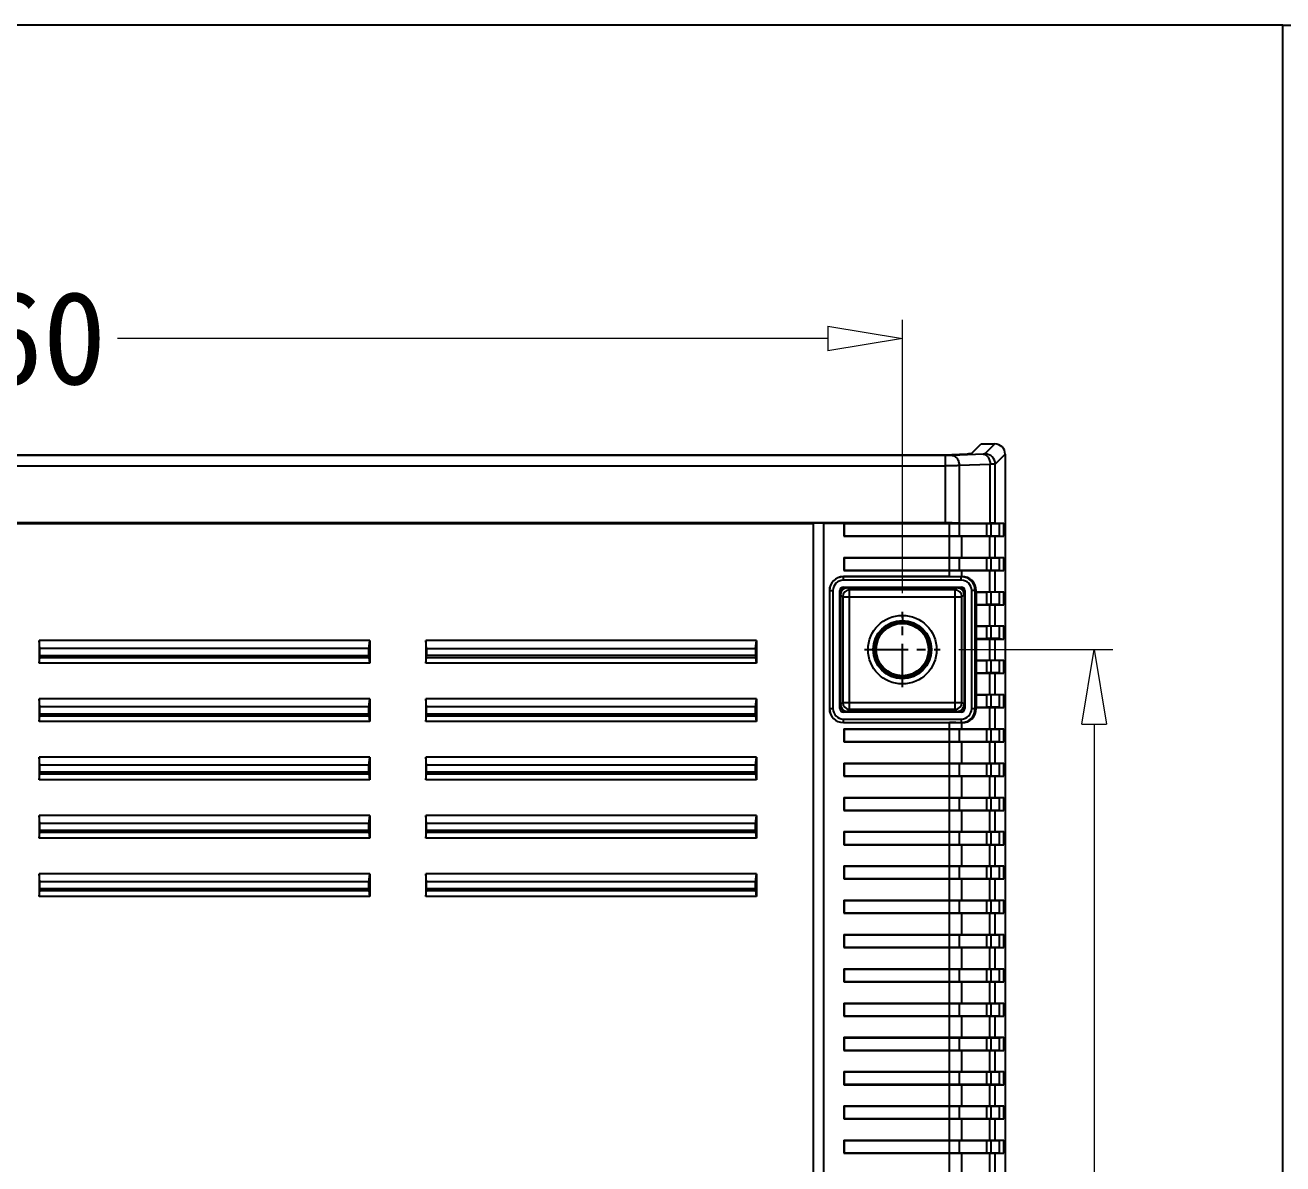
# Model space of a CAD drawing. Header units: millimetres. Extents: x 10368 to 13229, y -13270 to -11269.
# Drawn here: x 10892 to 11075.4, y -11435.5 to -11269.4 of the extents above; entities that cross this region are included whole.
import ezdxf

# ---------------------------------------------------------------- set-up
doc = ezdxf.new("R2010")
doc.units = ezdxf.units.MM
doc.linetypes.add('CENTER', pattern=[50.8, 31.75, -6.35, 6.35, -6.35])
doc.layers.add('dim', color=3, linetype='Continuous', lineweight=9)
doc.styles.add('FFS', font='simfang.ttf')
doc.dimstyles.new('YanXiu', dxfattribs={"dimtxt": 2.5, "dimasz": 2.2, "dimexe": 0.66, "dimexo": 0.66, "dimgap": 0.66, "dimtad": 0, "dimzin": 1, "dimdsep": 46, "dimtxsty": 'FFS', "dimcen": 0, "dimclrd": 256, "dimclre": 131, "dimclrt": 42, "dimazin": 0, "dimtfac": 1, "dimtofl": 0, "dimtmove": 0, "dimatfit": 3, "dimfxl": 0, "dimlwd": 5, "dimlwe": 5, "dimarcsym": 0})

# ---------------------------------------------------------------- blocks, each defined once
blk = doc.blocks.new('_ClosedBlank')
at = {"color": 0, "linetype": 'ByBlock', "lineweight": -2}
for p, q in [((-1, 0.167), (0, 0)), ((-1, 0.167), (-1, -0.167)), ((0, 0), (-1, -0.167))]:
    blk.add_line(p, q, dxfattribs=at)
blk = doc.blocks.new('*D36')
at = {"layer": 'Defpoints', "color": 0}
for p in [(-55.5, 939.86), (-315.5, 899.98), (-55.5, 899.98)]:
    blk.add_point(p, dxfattribs=at)
at = {"layer": 'dim', "color": 131, "lineweight": 5}
for p, q in [((-315.5, 902.7), (-315.5, 942.58)), ((-55.5, 902.7), (-55.5, 942.58))]:
    blk.add_line(p, q, dxfattribs=at)
at = {"layer": 'dim', "lineweight": 5}
for p, q in [((-304.62, 939.86), (-201.05, 939.86)), ((-66.38, 939.86), (-169.96, 939.86))]:
    blk.add_line(p, q, dxfattribs=at)
at = {"layer": 'dim', "lineweight": 5, "xscale": 10.88, "yscale": 10.88, "zscale": 10.88, "rotation": 180}
blk.add_blockref('_ClosedBlank', (-315.5, 939.86), dxfattribs=at)
at = {"layer": 'dim', "lineweight": 5, "xscale": 10.88, "yscale": 10.88, "zscale": 10.88}
blk.add_blockref('_ClosedBlank', (-55.5, 939.86), dxfattribs=at)
at = {"layer": 'dim', "color": 42, "insert": (-185.5, 939.86), "char_height": 13.6, "attachment_point": 5, "style": 'FFS'}
blk.add_mtext('260', dxfattribs=at)
blk = doc.blocks.new('*D37')
at = {"layer": 'Defpoints', "color": 0}
for p in [(-50, 894.48), (-50.19, 694.48), (-27.52, 694.48)]:
    blk.add_point(p, dxfattribs=at)
at = {"layer": 'dim', "color": 131, "lineweight": 5}
for p, q in [((-47.28, 894.48), (-24.8, 894.48)), ((-47.47, 694.48), (-24.8, 694.48))]:
    blk.add_line(p, q, dxfattribs=at)
at = {"layer": 'dim', "lineweight": 5}
for p, q in [((-27.52, 883.6), (-27.52, 810.03)), ((-27.52, 705.36), (-27.52, 778.94))]:
    blk.add_line(p, q, dxfattribs=at)
at = {"layer": 'dim', "lineweight": 5, "xscale": 10.88, "yscale": 10.88, "zscale": 10.88}
for p, rotation in [((-27.52, 894.48), 90), ((-27.52, 694.48), 270)]:
    blk.add_blockref('_ClosedBlank', p, dxfattribs=dict(at, rotation=rotation))
at = {"layer": 'dim', "color": 42, "insert": (-27.52, 794.48), "char_height": 13.6, "attachment_point": 5, "rotation": 90, "style": 'FFS'}
blk.add_mtext('200', dxfattribs=at)
blk = doc.blocks.new('u58')
at = {"color": 7, "linetype": 'Continuous'}
for p, q in [((-49.273, 937.473), (-321.731, 937.473)), ((-320.167, 937.563), (-50.836, 937.563)), ((-49.452, 937.587), (-45.981, 937.732)), ((-49.273, 937.473), (-49.273, 927.644)), ((-43.728, 937.68), (-48.235, 937.491)), ((-45.364, 937.792), (-43.999, 939.157)), ((-43.999, 939.157), (-42, 939.157)), ((-42, 939.157), (-43.451, 937.706)), ((-40.502, 937.658), (-41.952, 936.208)), ((-40.502, 937.658), (-40.502, 680.655)), ((-321.731, 935.974), (-49.273, 935.974)), ((-42.692, 936.181), (-47.198, 935.993)), ((-47.198, 935.993), (-47.198, 927.608)), ((-42.69, 927.604), (-42.692, 936.181)), ((-41.952, 927.609), (-41.952, 936.208)), ((-49.273, 927.644), (-321.731, 927.644)), ((-302.502, 927.557), (-68.502, 927.557)), ((-67.002, 927.609), (-68.502, 927.557)), ((-68.502, 927.557), (-68.502, 690.757)), ((-67.002, 927.609), (-64.054, 927.609)), ((-67.002, 927.609), (-67.002, 690.704)), ((-64.002, 927.557), (-64.054, 927.609)), ((-64.054, 927.609), (-64.054, 925.704)), ((-64.002, 927.557), (-64.002, 925.757)), ((-64.002, 927.557), (-41.32, 927.557)), ((-48.608, 920.704), (-48.608, 927.638)), ((-47.225, 927.557), (-46.851, 927.604)), ((-47.225, 927.557), (-47.225, 925.757)), ((-46.851, 927.604), (-42.793, 927.604)), ((-43.167, 927.557), (-42.793, 927.604)), ((-43.167, 925.757), (-43.167, 927.557)), ((-41.952, 927.609), (-42.69, 927.604)), ((-42.551, 927.557), (-41.953, 927.609)), ((-42.551, 925.757), (-42.551, 927.557)), ((-41.952, 927.609), (-40.72, 927.609)), ((-41.32, 927.557), (-40.72, 927.609)), ((-41.32, 925.757), (-41.32, 927.557)), ((-40.72, 925.704), (-40.72, 927.609)), ((-64.002, 925.757), (-64.054, 925.704)), ((-64.054, 925.704), (-42.752, 925.704)), ((-64.002, 925.757), (-41.32, 925.757)), ((-47.225, 925.757), (-46.81, 925.704)), ((-46.81, 922.609), (-46.81, 925.704)), ((-43.167, 925.757), (-42.752, 925.704)), ((-42.752, 922.609), (-42.752, 925.704)), ((-42.752, 925.704), (-41.952, 925.704)), ((-42.551, 925.757), (-41.953, 925.704)), ((-41.953, 922.609), (-41.953, 925.704)), ((-41.953, 925.704), (-40.72, 925.704)), ((-41.32, 925.757), (-40.72, 925.704)), ((-64.054, 922.609), (-64.002, 922.557)), ((-64.054, 922.609), (-64.054, 920.704)), ((-64.054, 922.609), (-42.752, 922.609)), ((-64.002, 922.557), (-64.002, 920.757)), ((-64.002, 922.557), (-41.32, 922.557)), ((-46.81, 922.609), (-47.225, 922.557)), ((-47.225, 922.557), (-47.225, 920.757)), ((-42.752, 922.609), (-43.167, 922.557)), ((-43.167, 920.757), (-43.167, 922.557)), ((-42.752, 922.609), (-41.952, 922.609)), ((-41.953, 922.609), (-42.551, 922.557)), ((-42.551, 920.757), (-42.551, 922.557)), ((-41.953, 922.609), (-40.72, 922.609)), ((-41.32, 922.557), (-40.72, 922.609)), ((-41.32, 920.757), (-41.32, 922.557)), ((-40.72, 920.704), (-40.72, 922.609)), ((-64.102, 919.282), (-64.102, 919.799)), ((-48.608, 919.799), (-64.102, 919.799)), ((-46.902, 919.782), (-64.102, 919.782)), ((-46.902, 919.282), (-64.102, 919.282)), ((-64.002, 920.757), (-64.054, 920.704)), ((-64.054, 920.704), (-42.752, 920.704)), ((-64.002, 920.757), (-41.32, 920.757)), ((-48.608, 919.799), (-48.608, 920.704)), ((-47.225, 920.757), (-46.81, 920.704)), ((-46.902, 919.282), (-46.902, 919.832)), ((-46.81, 919.834), (-46.81, 920.704)), ((-43.167, 920.757), (-42.752, 920.704)), ((-42.752, 917.609), (-42.752, 920.704)), ((-42.752, 920.704), (-41.952, 920.704)), ((-42.551, 920.757), (-41.953, 920.704)), ((-41.953, 917.609), (-41.953, 920.704)), ((-41.953, 920.704), (-40.72, 920.704)), ((-41.32, 920.757), (-40.72, 920.704)), ((-66.144, 917.757), (-66.144, 900.557)), ((-66.144, 917.757), (-65.627, 917.757)), ((-66.127, 917.757), (-66.127, 900.557)), ((-65.627, 917.757), (-65.627, 900.557)), ((-64.602, 900.557), (-64.602, 917.757)), ((-64.602, 917.757), (-64.536, 917.757)), ((-64.536, 917.757), (-64.536, 900.557)), ((-64.102, 918.191), (-64.102, 918.257)), ((-64.102, 918.257), (-46.902, 918.257)), ((-46.902, 918.191), (-64.102, 918.191)), ((-63.203, 917.857), (-63.518, 918.172)), ((-63.518, 918.172), (-47.486, 918.172)), ((-63.203, 900.456), (-63.203, 917.857)), ((-47.801, 917.857), (-63.203, 917.857)), ((-47.801, 917.857), (-47.486, 918.172)), ((-47.801, 900.456), (-47.801, 917.857)), ((-46.902, 918.257), (-46.902, 918.191)), ((-46.467, 917.757), (-46.467, 900.557)), ((-46.402, 917.757), (-46.467, 917.757)), ((-46.402, 917.757), (-46.402, 900.557)), ((-45.376, 900.557), (-45.376, 917.757)), ((-44.717, 917.757), (-45.376, 917.757)), ((-44.877, 900.557), (-44.877, 917.757)), ((-44.717, 917.609), (-44.717, 917.757)), ((-44.717, 917.609), (-44.671, 917.557)), ((-44.717, 917.609), (-42.752, 917.609)), ((-44.671, 915.757), (-44.671, 917.557)), ((-44.671, 917.557), (-43.167, 917.557)), ((-42.752, 917.609), (-43.167, 917.557)), ((-43.167, 915.757), (-43.167, 917.557)), ((-41.32, 917.557), (-43.167, 917.557)), ((-42.752, 917.609), (-41.952, 917.609)), ((-41.953, 917.609), (-42.551, 917.557)), ((-42.551, 915.757), (-42.551, 917.557)), ((-41.953, 917.609), (-40.72, 917.609)), ((-41.32, 917.557), (-40.72, 917.609)), ((-41.32, 915.757), (-41.32, 917.557)), ((-40.72, 915.704), (-40.72, 917.609)), ((-64.202, 916.858), (-64.517, 917.172)), ((-64.517, 901.141), (-64.517, 917.172)), ((-64.202, 916.858), (-64.202, 901.456)), ((-64.202, 916.858), (-46.801, 916.858)), ((-46.801, 916.858), (-46.486, 917.172)), ((-46.801, 901.456), (-46.801, 916.858)), ((-46.486, 917.172), (-46.486, 901.141)), ((-44.671, 915.757), (-44.717, 915.704)), ((-44.717, 915.704), (-44.717, 912.609)), ((-44.717, 915.704), (-42.752, 915.704)), ((-44.671, 915.757), (-43.167, 915.757)), ((-43.167, 915.757), (-42.752, 915.704)), ((-41.32, 915.757), (-43.167, 915.757)), ((-42.752, 912.609), (-42.752, 915.704)), ((-42.752, 915.704), (-41.952, 915.704)), ((-42.551, 915.757), (-41.953, 915.704)), ((-41.953, 912.609), (-41.953, 915.704)), ((-41.953, 915.704), (-40.72, 915.704)), ((-41.32, 915.757), (-40.72, 915.704)), ((-55.502, 914.157), (-55.502, 913.407)), ((-44.717, 912.609), (-44.671, 912.557)), ((-44.717, 912.609), (-42.752, 912.609)), ((-44.671, 910.757), (-44.671, 912.557)), ((-44.671, 912.557), (-43.167, 912.557)), ((-42.752, 912.609), (-43.167, 912.557)), ((-43.167, 910.757), (-43.167, 912.557)), ((-41.32, 912.557), (-43.167, 912.557)), ((-42.752, 912.609), (-41.952, 912.609)), ((-41.953, 912.609), (-42.551, 912.557)), ((-42.551, 910.757), (-42.551, 912.557)), ((-41.953, 912.609), (-40.72, 912.609)), ((-41.32, 912.557), (-40.72, 912.609)), ((-41.32, 910.757), (-41.32, 912.557)), ((-40.72, 910.704), (-40.72, 912.609)), ((-133.197, 910.466), (-181.407, 910.466)), ((-181.407, 910.466), (-181.407, 907.157)), ((-181.302, 909.311), (-181.407, 910.466)), ((-133.302, 909.311), (-133.197, 910.466)), ((-133.197, 910.466), (-133.197, 907.157)), ((-76.797, 910.466), (-125.007, 910.466)), ((-124.902, 909.311), (-125.007, 910.466)), ((-125.007, 910.466), (-125.007, 907.157)), ((-76.902, 909.311), (-76.797, 910.466)), ((-76.797, 910.466), (-76.797, 907.157)), ((-44.671, 910.757), (-44.717, 910.704)), ((-44.717, 910.704), (-44.717, 907.609)), ((-44.717, 910.704), (-42.752, 910.704)), ((-44.671, 910.757), (-43.167, 910.757)), ((-43.167, 910.757), (-42.752, 910.704)), ((-41.32, 910.757), (-43.167, 910.757)), ((-42.752, 907.609), (-42.752, 910.704)), ((-42.752, 910.704), (-41.952, 910.704)), ((-42.551, 910.757), (-41.953, 910.704)), ((-41.953, 907.609), (-41.953, 910.704)), ((-41.953, 910.704), (-40.72, 910.704)), ((-41.32, 910.757), (-40.72, 910.704)), ((-181.328, 908.311), (-133.276, 908.311)), ((-181.315, 908.167), (-181.328, 908.311)), ((-181.302, 908.022), (-181.315, 908.167)), ((-133.302, 909.311), (-181.302, 909.311)), ((-181.302, 908.311), (-181.302, 909.311)), ((-133.302, 908.311), (-133.302, 909.311)), ((-133.302, 908.022), (-133.276, 908.311)), ((-76.876, 908.311), (-124.928, 908.311)), ((-124.915, 908.167), (-124.928, 908.311)), ((-124.902, 908.022), (-124.915, 908.167)), ((-124.902, 909.311), (-76.902, 909.311)), ((-124.902, 909.311), (-124.902, 908.311)), ((-76.902, 909.311), (-76.902, 908.311)), ((-76.902, 908.022), (-76.876, 908.311)), ((-181.407, 907.157), (-181.328, 908.023)), ((-133.197, 907.157), (-181.407, 907.157)), ((-181.302, 908.023), (-133.302, 908.023)), ((-133.197, 907.157), (-133.276, 908.023)), ((-125.007, 907.157), (-124.928, 908.023)), ((-76.797, 907.157), (-125.007, 907.157)), ((-124.902, 908.023), (-76.902, 908.023)), ((-76.797, 907.157), (-76.876, 908.023)), ((-44.717, 907.609), (-44.671, 907.557)), ((-44.717, 907.609), (-42.752, 907.609)), ((-44.671, 905.757), (-44.671, 907.557)), ((-44.671, 907.557), (-43.167, 907.557)), ((-42.752, 907.609), (-43.167, 907.557)), ((-43.167, 905.757), (-43.167, 907.557)), ((-41.32, 907.557), (-43.167, 907.557)), ((-42.752, 907.609), (-41.952, 907.609)), ((-41.953, 907.609), (-42.551, 907.557)), ((-42.551, 905.757), (-42.551, 907.557)), ((-41.953, 907.609), (-40.72, 907.609)), ((-41.32, 907.557), (-40.72, 907.609)), ((-41.32, 905.757), (-41.32, 907.557)), ((-40.72, 905.704), (-40.72, 907.609)), ((-55.502, 904.157), (-55.502, 904.907)), ((-44.671, 905.757), (-44.717, 905.704)), ((-44.717, 905.704), (-44.717, 902.609)), ((-44.717, 905.704), (-42.752, 905.704)), ((-44.671, 905.757), (-43.167, 905.757)), ((-43.167, 905.757), (-42.752, 905.704)), ((-41.32, 905.757), (-43.167, 905.757)), ((-42.752, 902.609), (-42.752, 905.704)), ((-42.752, 905.704), (-41.952, 905.704)), ((-42.551, 905.757), (-41.953, 905.704)), ((-41.953, 902.609), (-41.953, 905.704)), ((-41.953, 905.704), (-40.72, 905.704)), ((-41.32, 905.757), (-40.72, 905.704)), ((-44.717, 902.609), (-44.671, 902.557)), ((-44.717, 902.609), (-42.752, 902.609)), ((-42.752, 902.609), (-43.167, 902.557)), ((-42.752, 902.609), (-41.952, 902.609)), ((-41.953, 902.609), (-42.551, 902.557)), ((-41.953, 902.609), (-40.72, 902.609)), ((-41.32, 902.557), (-40.72, 902.609)), ((-40.72, 900.704), (-40.72, 902.609)), ((-133.197, 901.966), (-181.407, 901.966)), ((-181.407, 901.966), (-181.407, 898.657)), ((-181.302, 900.811), (-181.407, 901.966)), ((-133.302, 900.811), (-181.302, 900.811)), ((-181.302, 899.811), (-181.302, 900.811)), ((-133.302, 900.811), (-133.197, 901.966)), ((-133.302, 899.811), (-133.302, 900.811)), ((-133.197, 901.966), (-133.197, 898.657)), ((-76.797, 901.966), (-125.007, 901.966)), ((-124.902, 900.811), (-125.007, 901.966)), ((-125.007, 901.966), (-125.007, 898.657)), ((-76.902, 900.811), (-124.902, 900.811)), ((-124.902, 899.811), (-124.902, 900.811)), ((-76.902, 900.811), (-76.797, 901.966)), ((-76.902, 899.811), (-76.902, 900.811)), ((-76.797, 901.966), (-76.797, 898.657)), ((-64.202, 901.456), (-64.517, 901.141)), ((-64.202, 901.456), (-46.801, 901.456)), ((-46.801, 901.456), (-46.486, 901.141)), ((-44.671, 900.757), (-44.671, 902.557)), ((-44.671, 902.557), (-43.167, 902.557)), ((-43.167, 900.757), (-43.167, 902.557)), ((-41.32, 902.557), (-43.167, 902.557)), ((-42.551, 900.757), (-42.551, 902.557)), ((-41.32, 900.757), (-41.32, 902.557)), ((-181.407, 898.657), (-181.328, 899.523)), ((-181.328, 899.811), (-133.276, 899.811)), ((-181.315, 899.667), (-181.328, 899.811)), ((-181.302, 899.522), (-181.315, 899.667)), ((-181.302, 899.523), (-133.302, 899.523)), ((-133.302, 899.522), (-133.276, 899.811)), ((-133.197, 898.657), (-133.276, 899.523)), ((-125.007, 898.657), (-124.928, 899.523)), ((-124.928, 899.811), (-76.876, 899.811)), ((-124.915, 899.667), (-124.928, 899.811)), ((-124.902, 899.522), (-124.915, 899.667)), ((-124.902, 899.523), (-76.902, 899.523)), ((-76.902, 899.522), (-76.876, 899.811)), ((-76.797, 898.657), (-76.876, 899.523)), ((-66.144, 900.557), (-65.627, 900.557)), ((-64.602, 900.557), (-64.536, 900.557)), ((-64.102, 900.057), (-64.102, 900.122)), ((-64.102, 900.122), (-46.902, 900.122)), ((-46.902, 900.057), (-64.102, 900.057)), ((-64.102, 898.515), (-64.102, 899.031)), ((-64.102, 899.031), (-46.902, 899.031)), ((-63.203, 900.456), (-63.518, 900.141)), ((-47.486, 900.141), (-63.518, 900.141)), ((-63.203, 900.456), (-47.801, 900.456)), ((-47.801, 900.456), (-47.486, 900.141)), ((-46.902, 900.057), (-46.902, 900.122)), ((-46.902, 899.031), (-46.902, 898.481)), ((-46.402, 900.557), (-46.467, 900.557)), ((-45.376, 900.557), (-44.717, 900.557)), ((-44.671, 900.757), (-44.717, 900.704)), ((-44.717, 900.704), (-44.717, 900.557)), ((-44.717, 900.704), (-42.752, 900.704)), ((-44.671, 900.757), (-43.167, 900.757)), ((-43.167, 900.757), (-42.752, 900.704)), ((-41.32, 900.757), (-43.167, 900.757)), ((-42.752, 897.609), (-42.752, 900.704)), ((-42.752, 900.704), (-41.952, 900.704)), ((-42.551, 900.757), (-41.953, 900.704)), ((-41.953, 897.609), (-41.953, 900.704)), ((-41.953, 900.704), (-40.72, 900.704)), ((-41.32, 900.757), (-40.72, 900.704)), ((-133.197, 898.657), (-181.407, 898.657)), ((-76.797, 898.657), (-125.007, 898.657)), ((-64.102, 898.532), (-46.902, 898.532)), ((-64.102, 898.515), (-48.608, 898.515)), ((-64.054, 897.609), (-64.002, 897.557)), ((-64.054, 897.609), (-64.054, 895.704)), ((-64.054, 897.609), (-42.752, 897.609)), ((-64.002, 897.557), (-64.002, 895.757)), ((-64.002, 897.557), (-41.32, 897.557)), ((-48.608, 897.609), (-48.608, 898.515)), ((-48.608, 720.704), (-48.608, 897.609)), ((-46.81, 897.609), (-47.225, 897.557)), ((-47.225, 897.557), (-47.225, 895.757)), ((-46.81, 897.609), (-46.81, 898.479)), ((-42.752, 897.609), (-43.167, 897.557)), ((-43.167, 895.757), (-43.167, 897.557)), ((-42.752, 897.609), (-41.952, 897.609)), ((-41.953, 897.609), (-42.551, 897.557)), ((-42.551, 895.757), (-42.551, 897.557)), ((-41.953, 897.609), (-40.72, 897.609)), ((-41.32, 897.557), (-40.72, 897.609)), ((-41.32, 895.757), (-41.32, 897.557)), ((-40.72, 895.704), (-40.72, 897.609)), ((-64.002, 895.757), (-64.054, 895.704)), ((-64.054, 895.704), (-42.752, 895.704)), ((-64.002, 895.757), (-41.32, 895.757)), ((-47.225, 895.757), (-46.81, 895.704)), ((-46.81, 892.609), (-46.81, 895.704)), ((-43.167, 895.757), (-42.752, 895.704)), ((-42.752, 892.609), (-42.752, 895.704)), ((-42.752, 895.704), (-41.952, 895.704)), ((-42.551, 895.757), (-41.953, 895.704)), ((-41.953, 892.609), (-41.953, 895.704)), ((-41.953, 895.704), (-40.72, 895.704)), ((-41.32, 895.757), (-40.72, 895.704)), ((-133.197, 893.466), (-181.407, 893.466)), ((-181.407, 893.466), (-181.407, 890.157)), ((-181.302, 892.311), (-181.407, 893.466)), ((-133.302, 892.311), (-133.197, 893.466)), ((-133.197, 893.466), (-133.197, 890.157)), ((-76.797, 893.466), (-125.007, 893.466)), ((-124.902, 892.311), (-125.007, 893.466)), ((-125.007, 893.466), (-125.007, 890.157)), ((-76.902, 892.311), (-76.797, 893.466)), ((-76.797, 893.466), (-76.797, 890.157)), ((-133.302, 892.311), (-181.302, 892.311)), ((-181.302, 891.311), (-181.302, 892.311)), ((-133.302, 891.311), (-133.302, 892.311)), ((-76.902, 892.311), (-124.902, 892.311)), ((-124.902, 891.311), (-124.902, 892.311)), ((-76.902, 891.311), (-76.902, 892.311)), ((-64.054, 892.609), (-64.002, 892.557)), ((-64.054, 892.609), (-64.054, 890.704)), ((-64.054, 892.609), (-42.752, 892.609)), ((-64.002, 892.557), (-64.002, 890.757)), ((-64.002, 892.557), (-41.32, 892.557)), ((-46.81, 892.609), (-47.225, 892.557)), ((-47.225, 892.557), (-47.225, 890.757)), ((-42.752, 892.609), (-43.167, 892.557)), ((-43.167, 890.757), (-43.167, 892.557)), ((-42.752, 892.609), (-41.952, 892.609)), ((-41.953, 892.609), (-42.551, 892.557)), ((-42.551, 890.757), (-42.551, 892.557)), ((-41.953, 892.609), (-40.72, 892.609)), ((-41.32, 892.557), (-40.72, 892.609)), ((-41.32, 890.757), (-41.32, 892.557)), ((-40.72, 890.704), (-40.72, 892.609)), ((-181.407, 890.157), (-181.328, 891.023)), ((-133.197, 890.157), (-181.407, 890.157)), ((-181.328, 891.311), (-133.276, 891.311)), ((-181.315, 891.167), (-181.328, 891.311)), ((-181.302, 891.022), (-181.315, 891.167)), ((-181.302, 891.023), (-133.302, 891.023)), ((-133.302, 891.022), (-133.276, 891.311)), ((-133.197, 890.157), (-133.276, 891.023)), ((-125.007, 890.157), (-124.928, 891.023)), ((-76.797, 890.157), (-125.007, 890.157)), ((-124.928, 891.311), (-76.876, 891.311)), ((-124.915, 891.167), (-124.928, 891.311)), ((-124.902, 891.022), (-124.915, 891.167)), ((-124.902, 891.023), (-76.902, 891.023)), ((-76.902, 891.022), (-76.876, 891.311)), ((-76.797, 890.157), (-76.876, 891.023)), ((-64.002, 890.757), (-64.054, 890.704)), ((-64.054, 890.704), (-42.752, 890.704)), ((-64.002, 890.757), (-41.32, 890.757)), ((-47.225, 890.757), (-46.81, 890.704)), ((-46.81, 887.609), (-46.81, 890.704)), ((-43.167, 890.757), (-42.752, 890.704)), ((-42.752, 887.609), (-42.752, 890.704)), ((-42.752, 890.704), (-41.952, 890.704)), ((-42.551, 890.757), (-41.953, 890.704)), ((-41.953, 887.609), (-41.953, 890.704)), ((-41.953, 890.704), (-40.72, 890.704)), ((-41.32, 890.757), (-40.72, 890.704)), ((-64.054, 887.609), (-64.002, 887.557)), ((-64.054, 887.609), (-64.054, 885.704)), ((-64.054, 887.609), (-42.752, 887.609)), ((-64.002, 887.557), (-64.002, 885.757)), ((-64.002, 887.557), (-41.32, 887.557)), ((-46.81, 887.609), (-47.225, 887.557)), ((-47.225, 887.557), (-47.225, 885.757)), ((-42.752, 887.609), (-43.167, 887.557)), ((-43.167, 885.757), (-43.167, 887.557)), ((-42.752, 887.609), (-41.952, 887.609)), ((-41.953, 887.609), (-42.551, 887.557)), ((-42.551, 885.757), (-42.551, 887.557)), ((-41.953, 887.609), (-40.72, 887.609)), ((-41.32, 887.557), (-40.72, 887.609)), ((-41.32, 885.757), (-41.32, 887.557)), ((-40.72, 885.704), (-40.72, 887.609)), ((-133.197, 884.966), (-181.407, 884.966)), ((-181.407, 884.966), (-181.407, 881.657)), ((-181.302, 883.811), (-181.407, 884.966)), ((-133.302, 883.811), (-133.197, 884.966)), ((-133.197, 884.966), (-133.197, 881.657)), ((-76.797, 884.966), (-125.007, 884.966)), ((-124.902, 883.811), (-125.007, 884.966)), ((-125.007, 884.966), (-125.007, 881.657)), ((-76.902, 883.811), (-76.797, 884.966)), ((-76.797, 884.966), (-76.797, 881.657)), ((-64.002, 885.757), (-64.054, 885.704)), ((-64.054, 885.704), (-42.752, 885.704)), ((-64.002, 885.757), (-41.32, 885.757)), ((-47.225, 885.757), (-46.81, 885.704)), ((-46.81, 882.609), (-46.81, 885.704)), ((-43.167, 885.757), (-42.752, 885.704)), ((-42.752, 882.609), (-42.752, 885.704)), ((-42.752, 885.704), (-41.952, 885.704)), ((-42.551, 885.757), (-41.953, 885.704)), ((-41.953, 882.609), (-41.953, 885.704)), ((-41.953, 885.704), (-40.72, 885.704)), ((-41.32, 885.757), (-40.72, 885.704)), ((-181.407, 881.657), (-181.328, 882.523)), ((-181.328, 882.811), (-133.276, 882.811)), ((-181.315, 882.667), (-181.328, 882.811)), ((-181.302, 882.522), (-181.315, 882.667)), ((-133.302, 883.811), (-181.302, 883.811)), ((-181.302, 882.811), (-181.302, 883.811)), ((-181.302, 882.523), (-133.302, 882.523)), ((-133.302, 882.811), (-133.302, 883.811)), ((-133.302, 882.522), (-133.276, 882.811)), ((-133.197, 881.657), (-133.276, 882.523)), ((-125.007, 881.657), (-124.928, 882.523)), ((-124.928, 882.811), (-76.876, 882.811)), ((-124.915, 882.667), (-124.928, 882.811)), ((-124.902, 882.522), (-124.915, 882.667)), ((-76.902, 883.811), (-124.902, 883.811)), ((-124.902, 882.811), (-124.902, 883.811)), ((-124.902, 882.523), (-76.902, 882.523)), ((-76.902, 882.811), (-76.902, 883.811)), ((-76.902, 882.522), (-76.876, 882.811)), ((-76.797, 881.657), (-76.876, 882.523)), ((-64.054, 882.609), (-64.002, 882.557)), ((-64.054, 882.609), (-64.054, 880.704)), ((-64.054, 882.609), (-42.752, 882.609)), ((-64.002, 882.557), (-64.002, 880.757)), ((-64.002, 882.557), (-41.32, 882.557)), ((-46.81, 882.609), (-47.225, 882.557)), ((-47.225, 882.557), (-47.225, 880.757)), ((-42.752, 882.609), (-43.167, 882.557)), ((-43.167, 880.757), (-43.167, 882.557)), ((-42.752, 882.609), (-41.952, 882.609)), ((-41.953, 882.609), (-42.551, 882.557)), ((-42.551, 880.757), (-42.551, 882.557)), ((-41.953, 882.609), (-40.72, 882.609)), ((-41.32, 882.557), (-40.72, 882.609)), ((-41.32, 880.757), (-41.32, 882.557)), ((-40.72, 880.704), (-40.72, 882.609)), ((-133.197, 881.657), (-181.407, 881.657)), ((-76.797, 881.657), (-125.007, 881.657)), ((-64.002, 880.757), (-64.054, 880.704)), ((-64.054, 880.704), (-42.752, 880.704)), ((-64.002, 880.757), (-41.32, 880.757)), ((-47.225, 880.757), (-46.81, 880.704)), ((-46.81, 877.609), (-46.81, 880.704)), ((-43.167, 880.757), (-42.752, 880.704)), ((-42.752, 877.609), (-42.752, 880.704)), ((-42.752, 880.704), (-41.952, 880.704)), ((-42.551, 880.757), (-41.953, 880.704)), ((-41.953, 877.609), (-41.953, 880.704)), ((-41.953, 880.704), (-40.72, 880.704)), ((-41.32, 880.757), (-40.72, 880.704)), ((-64.054, 877.609), (-64.002, 877.557)), ((-64.054, 877.609), (-64.054, 875.704)), ((-64.054, 877.609), (-42.752, 877.609)), ((-64.002, 877.557), (-64.002, 875.757)), ((-64.002, 877.557), (-41.32, 877.557)), ((-46.81, 877.609), (-47.225, 877.557)), ((-47.225, 877.557), (-47.225, 875.757)), ((-42.752, 877.609), (-43.167, 877.557)), ((-43.167, 875.757), (-43.167, 877.557)), ((-42.752, 877.609), (-41.952, 877.609)), ((-41.953, 877.609), (-42.551, 877.557)), ((-42.551, 875.757), (-42.551, 877.557)), ((-41.953, 877.609), (-40.72, 877.609)), ((-41.32, 877.557), (-40.72, 877.609)), ((-41.32, 875.757), (-41.32, 877.557)), ((-40.72, 875.704), (-40.72, 877.609)), ((-133.197, 876.466), (-181.407, 876.466)), ((-181.407, 876.466), (-181.407, 873.157)), ((-181.302, 875.311), (-181.407, 876.466)), ((-133.302, 875.311), (-181.302, 875.311)), ((-181.302, 874.311), (-181.302, 875.311)), ((-133.302, 875.311), (-133.197, 876.466)), ((-133.302, 874.311), (-133.302, 875.311)), ((-133.197, 876.466), (-133.197, 873.157)), ((-76.797, 876.466), (-125.007, 876.466)), ((-125.007, 876.466), (-125.007, 873.157)), ((-124.902, 875.311), (-125.007, 876.466)), ((-76.902, 875.311), (-124.902, 875.311)), ((-124.902, 874.311), (-124.902, 875.311)), ((-76.902, 875.311), (-76.797, 876.466)), ((-76.902, 874.311), (-76.902, 875.311)), ((-76.797, 876.466), (-76.797, 873.157)), ((-64.002, 875.757), (-64.054, 875.704)), ((-64.054, 875.704), (-42.752, 875.704)), ((-64.002, 875.757), (-41.32, 875.757)), ((-47.225, 875.757), (-46.81, 875.704)), ((-46.81, 872.609), (-46.81, 875.704)), ((-43.167, 875.757), (-42.752, 875.704)), ((-42.752, 872.609), (-42.752, 875.704)), ((-42.752, 875.704), (-41.952, 875.704)), ((-42.551, 875.757), (-41.953, 875.704)), ((-41.953, 872.609), (-41.953, 875.704)), ((-41.953, 875.704), (-40.72, 875.704)), ((-41.32, 875.757), (-40.72, 875.704)), ((-181.407, 873.157), (-181.328, 874.023)), ((-181.328, 874.311), (-133.276, 874.311)), ((-181.315, 874.167), (-181.328, 874.311)), ((-181.302, 874.022), (-181.315, 874.167)), ((-181.302, 874.023), (-133.302, 874.023)), ((-133.302, 874.022), (-133.276, 874.311)), ((-133.197, 873.157), (-133.276, 874.023)), ((-125.007, 873.157), (-124.928, 874.023)), ((-124.928, 874.311), (-76.876, 874.311)), ((-124.915, 874.167), (-124.928, 874.311)), ((-124.902, 874.022), (-124.915, 874.167)), ((-124.902, 874.023), (-76.902, 874.023)), ((-76.902, 874.022), (-76.876, 874.311)), ((-76.797, 873.157), (-76.876, 874.023)), ((-133.197, 873.157), (-181.407, 873.157)), ((-76.797, 873.157), (-125.007, 873.157)), ((-64.054, 872.609), (-64.002, 872.557)), ((-64.054, 872.609), (-64.054, 870.704)), ((-64.054, 872.609), (-42.752, 872.609)), ((-64.002, 872.557), (-64.002, 870.757)), ((-64.002, 872.557), (-41.32, 872.557)), ((-46.81, 872.609), (-47.225, 872.557)), ((-47.225, 872.557), (-47.225, 870.757)), ((-42.752, 872.609), (-43.167, 872.557)), ((-43.167, 870.757), (-43.167, 872.557)), ((-42.752, 872.609), (-41.952, 872.609)), ((-41.953, 872.609), (-42.551, 872.557)), ((-42.551, 870.757), (-42.551, 872.557)), ((-41.953, 872.609), (-40.72, 872.609)), ((-41.32, 872.557), (-40.72, 872.609)), ((-41.32, 870.757), (-41.32, 872.557)), ((-40.72, 870.704), (-40.72, 872.609)), ((-64.002, 870.757), (-64.054, 870.704)), ((-64.054, 870.704), (-42.752, 870.704)), ((-64.002, 870.757), (-41.32, 870.757)), ((-47.225, 870.757), (-46.81, 870.704)), ((-46.81, 867.609), (-46.81, 870.704)), ((-43.167, 870.757), (-42.752, 870.704)), ((-42.752, 867.609), (-42.752, 870.704)), ((-42.752, 870.704), (-41.952, 870.704)), ((-42.551, 870.757), (-41.953, 870.704)), ((-41.953, 867.609), (-41.953, 870.704)), ((-41.953, 870.704), (-40.72, 870.704)), ((-41.32, 870.757), (-40.72, 870.704)), ((-64.054, 867.609), (-64.002, 867.557)), ((-64.054, 867.609), (-64.054, 865.704)), ((-64.054, 867.609), (-42.752, 867.609)), ((-64.002, 867.557), (-64.002, 865.757)), ((-64.002, 867.557), (-41.32, 867.557)), ((-46.81, 867.609), (-47.225, 867.557)), ((-47.225, 867.557), (-47.225, 865.757)), ((-42.752, 867.609), (-43.167, 867.557)), ((-43.167, 865.757), (-43.167, 867.557)), ((-42.752, 867.609), (-41.952, 867.609)), ((-41.953, 867.609), (-42.551, 867.557)), ((-42.551, 865.757), (-42.551, 867.557)), ((-41.953, 867.609), (-40.72, 867.609)), ((-41.32, 867.557), (-40.72, 867.609)), ((-41.32, 865.757), (-41.32, 867.557)), ((-40.72, 865.704), (-40.72, 867.609)), ((-64.002, 865.757), (-64.054, 865.704)), ((-64.054, 865.704), (-42.752, 865.704)), ((-64.002, 865.757), (-41.32, 865.757)), ((-47.225, 865.757), (-46.81, 865.704)), ((-46.81, 862.609), (-46.81, 865.704)), ((-43.167, 865.757), (-42.752, 865.704)), ((-42.752, 862.609), (-42.752, 865.704)), ((-42.752, 865.704), (-41.952, 865.704)), ((-42.551, 865.757), (-41.953, 865.704)), ((-41.953, 862.609), (-41.953, 865.704)), ((-41.953, 865.704), (-40.72, 865.704)), ((-41.32, 865.757), (-40.72, 865.704)), ((-64.054, 862.609), (-64.002, 862.557)), ((-64.054, 862.609), (-64.054, 860.704)), ((-64.054, 862.609), (-42.752, 862.609)), ((-64.002, 862.557), (-64.002, 860.757)), ((-64.002, 862.557), (-41.32, 862.557)), ((-46.81, 862.609), (-47.225, 862.557)), ((-47.225, 862.557), (-47.225, 860.757)), ((-42.752, 862.609), (-43.167, 862.557)), ((-43.167, 860.757), (-43.167, 862.557)), ((-42.752, 862.609), (-41.952, 862.609)), ((-41.953, 862.609), (-42.551, 862.557)), ((-42.551, 860.757), (-42.551, 862.557)), ((-41.953, 862.609), (-40.72, 862.609)), ((-41.32, 862.557), (-40.72, 862.609)), ((-41.32, 860.757), (-41.32, 862.557)), ((-40.72, 860.704), (-40.72, 862.609)), ((-64.002, 860.757), (-64.054, 860.704)), ((-64.054, 860.704), (-42.752, 860.704)), ((-64.002, 860.757), (-41.32, 860.757)), ((-47.225, 860.757), (-46.81, 860.704)), ((-46.81, 857.609), (-46.81, 860.704)), ((-43.167, 860.757), (-42.752, 860.704)), ((-42.752, 857.609), (-42.752, 860.704)), ((-42.752, 860.704), (-41.952, 860.704)), ((-42.551, 860.757), (-41.953, 860.704)), ((-41.953, 857.609), (-41.953, 860.704)), ((-41.953, 860.704), (-40.72, 860.704)), ((-41.32, 860.757), (-40.72, 860.704)), ((-64.054, 857.609), (-64.002, 857.557)), ((-64.054, 857.609), (-64.054, 855.704)), ((-64.054, 857.609), (-42.752, 857.609)), ((-64.002, 857.557), (-64.002, 855.757)), ((-64.002, 857.557), (-41.32, 857.557)), ((-46.81, 857.609), (-47.225, 857.557)), ((-47.225, 857.557), (-47.225, 855.757)), ((-42.752, 857.609), (-43.167, 857.557)), ((-43.167, 855.757), (-43.167, 857.557)), ((-42.752, 857.609), (-41.952, 857.609)), ((-41.953, 857.609), (-42.551, 857.557)), ((-42.551, 855.757), (-42.551, 857.557)), ((-41.953, 857.609), (-40.72, 857.609)), ((-41.32, 857.557), (-40.72, 857.609)), ((-41.32, 855.757), (-41.32, 857.557)), ((-40.72, 855.704), (-40.72, 857.609)), ((-64.002, 855.757), (-64.054, 855.704)), ((-64.054, 855.704), (-42.752, 855.704)), ((-64.002, 855.757), (-41.32, 855.757)), ((-47.225, 855.757), (-46.81, 855.704)), ((-46.81, 852.609), (-46.81, 855.704)), ((-43.167, 855.757), (-42.752, 855.704)), ((-42.752, 852.609), (-42.752, 855.704)), ((-42.752, 855.704), (-41.952, 855.704)), ((-42.551, 855.757), (-41.953, 855.704)), ((-41.953, 852.609), (-41.953, 855.704)), ((-41.953, 855.704), (-40.72, 855.704)), ((-41.32, 855.757), (-40.72, 855.704)), ((-64.054, 852.609), (-64.054, 850.704)), ((-64.054, 852.609), (-64.002, 852.557)), ((-64.054, 852.609), (-42.752, 852.609)), ((-64.002, 852.557), (-64.002, 850.757)), ((-64.002, 852.557), (-41.32, 852.557)), ((-46.81, 852.609), (-47.225, 852.557)), ((-47.225, 852.557), (-47.225, 850.757)), ((-42.752, 852.609), (-43.167, 852.557)), ((-43.167, 850.757), (-43.167, 852.557)), ((-42.752, 852.609), (-41.952, 852.609)), ((-41.953, 852.609), (-42.551, 852.557)), ((-42.551, 850.757), (-42.551, 852.557)), ((-41.953, 852.609), (-40.72, 852.609)), ((-41.32, 852.557), (-40.72, 852.609)), ((-41.32, 850.757), (-41.32, 852.557)), ((-40.72, 850.704), (-40.72, 852.609)), ((-64.002, 850.757), (-64.054, 850.704)), ((-64.054, 850.704), (-42.752, 850.704)), ((-64.002, 850.757), (-41.32, 850.757)), ((-47.225, 850.757), (-46.81, 850.704)), ((-46.81, 847.609), (-46.81, 850.704)), ((-43.167, 850.757), (-42.752, 850.704)), ((-42.752, 847.609), (-42.752, 850.704)), ((-42.752, 850.704), (-41.952, 850.704)), ((-42.551, 850.757), (-41.953, 850.704)), ((-41.953, 847.609), (-41.953, 850.704)), ((-41.953, 850.704), (-40.72, 850.704)), ((-41.32, 850.757), (-40.72, 850.704)), ((-64.054, 847.609), (-64.054, 845.704)), ((-64.054, 847.609), (-64.002, 847.557)), ((-64.054, 847.609), (-42.752, 847.609)), ((-46.81, 847.609), (-47.225, 847.557)), ((-42.752, 847.609), (-43.167, 847.557)), ((-42.752, 847.609), (-41.952, 847.609)), ((-41.953, 847.609), (-42.551, 847.557)), ((-41.953, 847.609), (-40.72, 847.609)), ((-41.32, 847.557), (-40.72, 847.609)), ((-40.72, 845.704), (-40.72, 847.609)), ((-64.002, 845.757), (-64.054, 845.704)), ((-64.002, 847.557), (-64.002, 845.757)), ((-64.002, 847.557), (-41.32, 847.557)), ((-64.002, 845.757), (-41.32, 845.757)), ((-47.225, 847.557), (-47.225, 845.757)), ((-47.225, 845.757), (-46.81, 845.704)), ((-43.167, 845.757), (-43.167, 847.557)), ((-43.167, 845.757), (-42.752, 845.704)), ((-42.551, 845.757), (-42.551, 847.557)), ((-42.551, 845.757), (-41.953, 845.704)), ((-41.32, 845.757), (-41.32, 847.557)), ((-41.32, 845.757), (-40.72, 845.704)), ((-64.054, 845.704), (-42.752, 845.704)), ((-46.81, 842.609), (-46.81, 845.704)), ((-42.752, 842.609), (-42.752, 845.704)), ((-42.752, 845.704), (-41.952, 845.704)), ((-41.953, 842.609), (-41.953, 845.704)), ((-41.953, 845.704), (-40.72, 845.704)), ((-64.054, 842.609), (-64.054, 840.704)), ((-64.054, 842.609), (-64.002, 842.557)), ((-64.054, 842.609), (-42.752, 842.609)), ((-64.002, 842.557), (-64.002, 840.757)), ((-64.002, 842.557), (-41.32, 842.557)), ((-46.81, 842.609), (-47.225, 842.557)), ((-47.225, 842.557), (-47.225, 840.757)), ((-42.752, 842.609), (-43.167, 842.557)), ((-43.167, 840.757), (-43.167, 842.557)), ((-42.752, 842.609), (-41.952, 842.609)), ((-41.953, 842.609), (-42.551, 842.557)), ((-42.551, 840.757), (-42.551, 842.557)), ((-41.953, 842.609), (-40.72, 842.609)), ((-41.32, 842.557), (-40.72, 842.609)), ((-41.32, 840.757), (-41.32, 842.557)), ((-40.72, 840.704), (-40.72, 842.609)), ((-64.002, 840.757), (-64.054, 840.704)), ((-64.054, 840.704), (-42.752, 840.704)), ((-64.002, 840.757), (-41.32, 840.757)), ((-47.225, 840.757), (-46.81, 840.704)), ((-46.81, 837.609), (-46.81, 840.704)), ((-43.167, 840.757), (-42.752, 840.704)), ((-42.752, 837.609), (-42.752, 840.704)), ((-42.752, 840.704), (-41.952, 840.704)), ((-42.551, 840.757), (-41.953, 840.704)), ((-41.953, 837.609), (-41.953, 840.704)), ((-41.953, 840.704), (-40.72, 840.704)), ((-41.32, 840.757), (-40.72, 840.704)), ((-64.054, 837.609), (-64.054, 835.704)), ((-64.054, 837.609), (-64.002, 837.557)), ((-64.054, 837.609), (-42.752, 837.609)), ((-64.002, 837.557), (-64.002, 835.757)), ((-64.002, 837.557), (-41.32, 837.557)), ((-46.81, 837.609), (-47.225, 837.557)), ((-47.225, 837.557), (-47.225, 835.757)), ((-42.752, 837.609), (-43.167, 837.557)), ((-43.167, 835.757), (-43.167, 837.557)), ((-42.752, 837.609), (-41.952, 837.609)), ((-41.953, 837.609), (-42.551, 837.557)), ((-42.551, 835.757), (-42.551, 837.557)), ((-41.953, 837.609), (-40.72, 837.609)), ((-41.32, 837.557), (-40.72, 837.609)), ((-41.32, 835.757), (-41.32, 837.557)), ((-40.72, 835.704), (-40.72, 837.609)), ((-64.002, 835.757), (-64.054, 835.704)), ((-64.054, 835.704), (-42.752, 835.704)), ((-64.002, 835.757), (-41.32, 835.757)), ((-47.225, 835.757), (-46.81, 835.704)), ((-46.81, 832.609), (-46.81, 835.704)), ((-43.167, 835.757), (-42.752, 835.704)), ((-42.752, 832.609), (-42.752, 835.704)), ((-42.752, 835.704), (-41.952, 835.704)), ((-42.551, 835.757), (-41.953, 835.704)), ((-41.953, 832.609), (-41.953, 835.704)), ((-41.953, 835.704), (-40.72, 835.704)), ((-41.32, 835.757), (-40.72, 835.704))]:
    blk.add_line(p, q, dxfattribs=at)
at = {"color": 1, "linetype": 'CENTER', "ltscale": 0.2}
for p, q in [((-55.502, 903.657), (-55.502, 914.657)), ((-61.002, 909.157), (-50.002, 909.157))]:
    blk.add_line(p, q, dxfattribs=at)
at = {"color": 7, "linetype": 'Continuous'}
for radius in [5, 4.25, 4, 3.971, 3.819]:
    blk.add_circle((-55.502, 909.157), radius, dxfattribs=at)
for centre, radius, start, end in [((-43.454, 936.204), 1.502, 0.13084, 89.86916), ((-59.045, 400.004), 527.737, 88.7137, 88.86675), ((-46.85, 942.993), 15.389, 268.70328, 269.99564), ((-42.793, 942.775), 15.171, 270.00012, 270.38782), ((-64.102, 917.757), 2.042, 90, 180), ((-64.102, 917.757), 2.025, 90, 180), ((-64.102, 917.757), 1.526, 90, 180), ((-46.796, 917.512), 2.322, 90.33111, 92.60631), ((-46.902, 917.757), 2.025, 0, 90), ((-46.902, 917.757), 1.526, 0, 90), ((-64.102, 917.757), 0.5, 90, 180), ((-64.102, 917.757), 0.435, 90, 180), ((-63.202, 916.857), 1, 90.04695, 179.95305), ((-47.802, 916.857), 1, 0.04695, 89.95305), ((-46.902, 917.757), 0.5, 0, 90), ((-46.902, 917.757), 0.435, 0, 90), ((-63.202, 901.457), 1, 180.04694, 269.95306), ((-47.802, 901.457), 1, 270.04694, 359.95306), ((-64.102, 900.557), 2.042, 180, 270), ((-64.102, 900.557), 2.025, 180, 270), ((-64.102, 900.557), 1.526, 180, 270), ((-64.102, 900.557), 0.5, 180, 270), ((-64.102, 900.557), 0.435, 180, 270), ((-46.902, 900.557), 0.435, 270, 0), ((-46.902, 900.557), 0.5, 270, 0), ((-46.902, 900.557), 1.526, 270, 0), ((-46.902, 900.557), 2.025, 270, 0), ((-46.796, 900.805), 2.326, 267.39575, 269.66682)]:
    blk.add_arc(centre, radius, start, end, dxfattribs=at)
for centre, major_axis, ratio, start_param, end_param in [((-42.003, 937.655), (1.063, 1.063), 0.9980992, -0.7844468, 0.7844468), ((-49.273, 927.382), (3, 0), 0.0874887, 1.3472212, 1.5707963), ((-48.608, 919.935), (2.6, 0), 0.0524078, -1.5707963, -0.855209), ((-46.797, 917.757), (2.08, 0), 0.9987407, 0, 1.5766584), ((-63.517, 917.172), (0.708, -0.708), 0.999315, 2.3565371, 3.9266482), ((-47.487, 917.172), (0.708, 0.708), 0.999315, -0.7850555, 0.7850555), ((-63.517, 901.142), (0.708, 0.708), 0.999315, 2.3565371, 3.9266482), ((-47.487, 901.142), (0.708, -0.708), 0.999315, -0.7850555, 0.7850555), ((-46.797, 900.557), (2.08, 0), 0.9987407, -1.5766584, 0), ((-48.608, 898.379), (2.6, 0), 0.0524078, 0.855209, 1.5707963)]:
    blk.add_ellipse(centre, major_axis=major_axis, ratio=ratio, start_param=start_param, end_param=end_param, dxfattribs=at)
for points, start_tangent, end_tangent in [([(-50.836, 937.563), (-50.332, 937.566), (-49.861, 937.574), (-49.452, 937.587)], (1, 0.0000001), (0.9991277, 0.0417599)), ([(-48.235, 937.491), (-48.349, 937.487), (-48.468, 937.483), (-48.593, 937.48), (-48.722, 937.478), (-48.855, 937.476), (-48.991, 937.474), (-49.13, 937.473), (-49.273, 937.473)], (-0.9991277, -0.0417592), (-1, -0.0000002)), ([(-48.235, 937.491), (-47.846, 937.364), (-47.513, 937.036), (-47.286, 936.555), (-47.198, 935.993)], (0.9989655, -0.0454749), (0.0218045, -0.9997623)), ([(-45.981, 937.732), (-45.66, 937.75), (-45.451, 937.77), (-45.364, 937.792)], (0.9991277, 0.0417603), (0.7071522, 0.7070613)), ([(-43.451, 937.706), (-43.486, 937.697), (-43.526, 937.692), (-43.58, 937.688), (-43.648, 937.683), (-43.728, 937.68)], (-0.7072828, -0.7069307), (-0.9991277, -0.0417595)), ([(-43.728, 937.68), (-43.338, 937.552), (-43.006, 937.224), (-42.779, 936.744), (-42.69, 936.181)], (0.9989655, -0.0454749), (0.0218045, -0.9997623)), ([(-47.198, 935.993), (-47.426, 935.988), (-47.664, 935.985), (-47.913, 935.981), (-48.171, 935.979), (-48.438, 935.977), (-48.71, 935.976), (-48.988, 935.975), (-49.273, 935.974)], (-0.9997816, -0.0208991), (-1, -0.0000003)), ([(-41.952, 936.208), (-41.982, 936.203), (-42.047, 936.198), (-42.152, 936.194), (-42.296, 936.189), (-42.477, 936.185), (-42.692, 936.181)], (-0.9363787, -0.3509913), (-0.9998769, -0.0156928))]:
    blk.add_spline(points, degree=3, dxfattribs=dict(at, start_tangent=start_tangent, end_tangent=end_tangent))
at = {"layer": 'Defpoints', "color": 2}
for points in [[(0, 1000.236), (-707.31, 1000.236), (-707.31, 0), (0, 0)], [(0, 1000.236), (707.31, 1000.236), (707.31, 0), (0, 0)]]:
    blk.add_lwpolyline(points, close=True, dxfattribs=at)
at = {"layer": 'dim'}
dim = blk.add_linear_dim(base=(-55.502, 954.533), p1=(-315.502, 914.657), p2=(-55.502, 914.657), dimstyle='YanXiu', override={"dimscale": 1.7, "dimtxt": 8, "dimasz": 6.4, "dimexe": 1.5992, "dimexo": 1.5992, "dimgap": 1.5992, "dimzin": 8, "dimblk": 'ClosedBlank', "dimldrblk": 'ClosedBlank'}, dxfattribs=at)
dim.commit()
dim.dimension.update_dxf_attribs({"geometry": '*D36', "text_midpoint": (-185.502, 954.533), "insert": (0, 14.673)})
dim = blk.add_linear_dim(base=(-27.518, 709.157), p1=(-50.002, 909.157), p2=(-50.192, 709.157), angle=90, dimstyle='YanXiu', override={"dimscale": 1.7, "dimtxt": 8, "dimasz": 6.4, "dimexe": 1.5992, "dimexo": 1.5992, "dimgap": 1.5992, "dimzin": 8, "dimblk": 'ClosedBlank', "dimldrblk": 'ClosedBlank'}, dxfattribs=at)
dim.commit()
dim.dimension.update_dxf_attribs({"geometry": '*D37', "text_midpoint": (-27.518, 809.157), "insert": (0, 14.673)})

msp = doc.modelspace()

# ---------------------------------------------------------------- block references
msp.add_blockref('u58', (11075.41, -12269.61))

doc.saveas('drawing.dxf')
